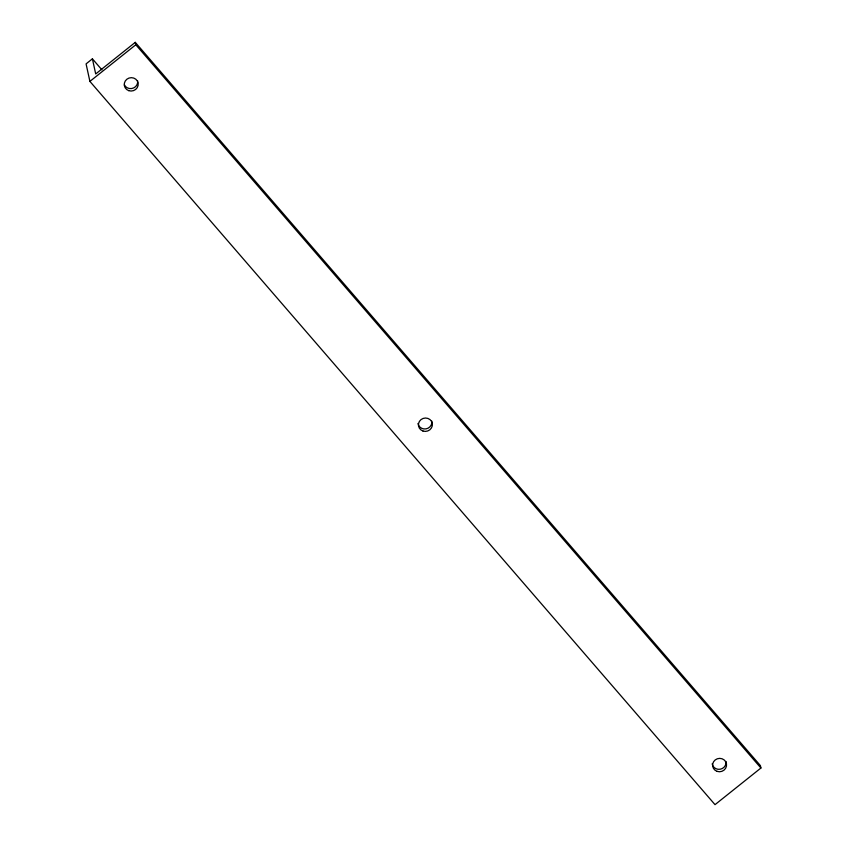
<?xml version="1.0" encoding="UTF-8"?>
<svg xmlns="http://www.w3.org/2000/svg" width="847" height="847" viewBox="0 0 847 847"><rect width="100%" height="100%" fill="white"/><g stroke="black" fill="none" stroke-linecap="round" stroke-linejoin="round"><path stroke-width="1.27" d="M92.408 58.835L86.076 63.874L89.898 81.397L715.016 804.65L760.924 768.017L760.394 765.603L135.276 42.35L95.7 73.943L92.408 58.835L101.915 69.835M89.898 81.397L135.806 44.764L135.276 42.35M135.806 44.764L760.924 768.017M137.616 80.751A7.009 6.681 -12.3 0 1 124.329 84.795M431.79 421.097A7.009 6.681 -12.3 0 1 425.999 428.878A7.009 6.681 -12.3 0 1 417.984 423.489M725.964 761.453A7.009 6.681 -12.3 0 1 720.172 769.235A7.009 6.681 -12.3 0 1 712.158 763.835M128.744 90.65A7.009 6.681 -12.3 0 0 138.135 83.165A7.009 6.681 -12.3 0 0 126.828 79.247A7.009 6.681 -12.3 0 0 128.744 90.65M422.918 431.007A7.009 6.681 -12.3 0 0 432.309 423.511A7.009 6.681 -12.3 0 0 421.001 419.604A7.009 6.681 -12.3 0 0 422.918 431.007M717.091 771.363A7.009 6.681 -12.3 0 0 726.482 763.867A7.009 6.681 -12.3 0 0 715.175 759.95A7.009 6.681 -12.3 0 0 717.091 771.363"/></g></svg>
